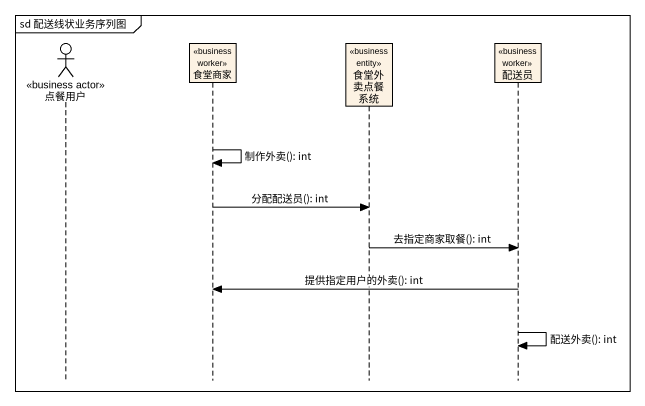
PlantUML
@startuml
mainframe sd 配送线状业务序列图
hide footbox
actor 点餐用户 <<business actor>>
participant 食堂商家 <<business worker>>
participant 食堂外卖点餐系统 <<business entity>>
participant 配送员 <<business worker>>

食堂商家 -> 食堂商家 : 制作外卖(): int
食堂商家 -> 食堂外卖点餐系统 : 分配配送员(): int
食堂外卖点餐系统 -> 配送员 : 去指定商家取餐(): int
配送员 -> 食堂商家 : 提供指定用户的外卖(): int
配送员 -> 配送员 : 配送外卖(): int
@enduml
